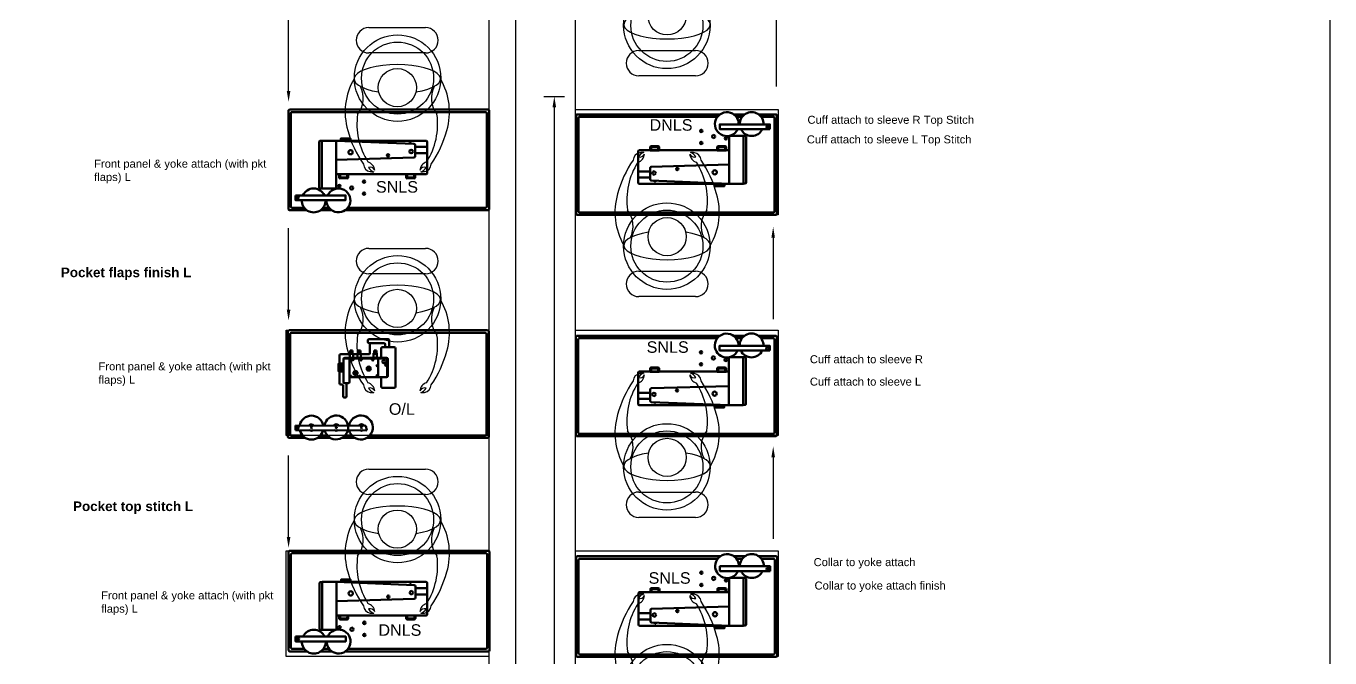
# Model space of a CAD drawing. Header units: feet. Extents: x 1 to 985, y 9 to 848.
# Drawn here: x 21.76 to 44.39, y 45.32 to 56.28 of the extents above; entities that cross this region are included whole.
import ezdxf

# ---------------------------------------------------------------- set-up
doc = ezdxf.new("R2010")
doc.units = ezdxf.units.FT
doc.header["$MEASUREMENT"] = 0
for name, color, linetype in [('assembly operations', 80, 'Continuous'), ('dimension', 100, 'Continuous'), ('machines', 21, 'Continuous'), ('ol mc', 190, 'Continuous'), ('prep side', 220, 'Continuous')]:
    doc.layers.add(name, color=color, linetype=linetype)
doc.styles.get("Standard").update_dxf_attribs({"font": 'arial.ttf'})

# ---------------------------------------------------------------- blocks, each defined once
blk = doc.blocks.new('snls block')
at = {"layer": 'machines', "linetype": 'ByBlock', "lineweight": 100}
for p, q in [((54.586, 84.152), (54.586, 84.133)), ((54.586, 84.152), (54.605, 84.152)), ((54.607, 84.133), (54.605, 84.152)), ((54.888, 84.077), (54.681, 84.077)), ((54.889, 83.97), (54.681, 83.97)), ((53.361, 83.553), (53.361, 83.605)), ((53.361, 83.605), (53.517, 83.605)), ((53.378, 83.57), (53.378, 83.605)), ((53.497, 83.533), (53.382, 83.533)), ((53.48, 83.549), (53.398, 83.549)), ((53.501, 83.605), (53.501, 83.57)), ((53.517, 83.605), (53.517, 83.553)), ((54.524, 83.553), (54.524, 83.605)), ((54.524, 83.605), (54.681, 83.605)), ((54.541, 83.57), (54.541, 83.605)), ((54.66, 83.533), (54.545, 83.533)), ((54.643, 83.549), (54.562, 83.549)), ((54.664, 83.605), (54.664, 83.57)), ((54.681, 83.605), (54.681, 83.553))]:
    blk.add_line(p, q, dxfattribs=at)
for points in [[(53.469, 82.981), (55.947, 82.981, 0.414214), (55.968, 83.002), (55.968, 84.703, 0.414214), (55.947, 84.724), (52.502, 84.724, 0.414214), (52.482, 84.703), (52.482, 83.002, 0.414214), (52.502, 82.981), (52.798, 82.981)], [(53.513, 83.023), (55.905, 83.023, 0.414214), (55.926, 83.043), (55.926, 84.662, 0.414214), (55.905, 84.683), (52.544, 84.683, 0.414214), (52.523, 84.662), (52.523, 83.043, 0.414214), (52.544, 83.023), (52.755, 83.023)]]:
    blk.add_lwpolyline(points, format="xyb", dxfattribs=at)
for points in [[(53.063, 83.355), (53.037, 83.355, -0.414214), (53.016, 83.375), (53.016, 84.161, -0.414214), (53.037, 84.182), (53.063, 84.182)], [(53.312, 84.185), (53.063, 84.185), (53.063, 83.355), (53.291, 83.355, 0.414214), (53.312, 83.375)], [(53.312, 84.185), (54.661, 84.131, -0.402601), (54.681, 84.11), (54.681, 83.914, -0.405445), (54.661, 83.893), (53.312, 83.853)], [(53.312, 84.185), (54.868, 84.185, -0.414214), (54.889, 84.164), (54.889, 83.624, -0.414214), (54.868, 83.604), (53.312, 83.604)]]:
    blk.add_lwpolyline(points, format="xyb", close=True, dxfattribs=at)
for points in [[(53.557, 84.185), (53.392, 84.185), (53.392, 84.225), (53.557, 84.225)], [(53.505, 84.185), (53.404, 84.185), (53.404, 84.222), (53.505, 84.222)], [(52.603, 83.237), (53.474, 83.237), (53.474, 83.154), (52.603, 83.154)], [(52.603, 83.237), (53.474, 83.237), (53.474, 83.154), (52.603, 83.154)]]:
    blk.add_lwpolyline(points, close=True, dxfattribs=at)
for points in [[(53.042, 82.981), (53.23, 82.981)], [(53.085, 83.023), (53.186, 83.023)]]:
    blk.add_lwpolyline(points, dxfattribs=at)
for centre, radius in [((53.56, 83.986), 0.0369), ((54.212, 83.931), 0.0196), ((54.613, 83.999), 0.0303), ((53.796, 83.476), 0.0206), ((53.366, 83.399), 0.0206), ((53.58, 83.365), 0.0285), ((53.796, 83.267), 0.0206), ((52.644, 83.202), 0.0219), ((52.644, 83.202), 0.0219)]:
    blk.add_circle(centre, radius, dxfattribs=at)
for centre, radius, start, end in [((53.382, 83.553), 0.0208, 180, 270), ((53.398, 83.57), 0.0208, 180, 270), ((53.48, 83.57), 0.0208, 270, 0), ((53.497, 83.553), 0.0208, 270, 0), ((54.545, 83.553), 0.0208, 180, 270), ((54.562, 83.57), 0.0208, 180, 270), ((54.643, 83.57), 0.0208, 270, 0), ((54.66, 83.553), 0.0208, 270, 0), ((52.92, 83.149), 0.207, 25.1747, 154.8253), ((53.35, 83.151), 0.207, 179.1324, 155.4718), ((52.92, 83.149), 0.207, 178.5457, 1.4543)]:
    blk.add_arc(centre, radius, start, end, dxfattribs=at)

msp = doc.modelspace()

# ---------------------------------------------------------------- linework, layer by layer
at = {"linetype": 'ByBlock'}
msp.add_lwpolyline([(0.78036, 93.17614), (44.38759, 93.17614), (44.38759, 9.16473), (0.78036, 9.16473)], close=True, dxfattribs=at)
for points in [[(31.29588, 14.70993), (31.29588, 77.8193), (29.79588, 77.8193), (29.79588, 14.70993)], [(27.71142, 56.25791), (28.69572, 56.25791)], [(28.69572, 55.81859), (27.71142, 55.81859)], [(32.39603, 55.86062), (33.38033, 55.86062)], [(33.38033, 55.42129), (32.39603, 55.42129)], [(27.71142, 52.42791), (28.69572, 52.42791)], [(28.69572, 51.98859), (27.71142, 51.98859)], [(32.39603, 52.03062), (33.38033, 52.03062)], [(33.38033, 51.59129), (32.39603, 51.59129)], [(27.71142, 48.59791), (28.69572, 48.59791)], [(27.71142, 48.59791), (28.69572, 48.59791)], [(32.39603, 48.20062), (33.38033, 48.20062)], [(28.69572, 48.15859), (27.71142, 48.15859)], [(28.69572, 48.15859), (27.71142, 48.15859)], [(33.38033, 47.76129), (32.39603, 47.76129)]]:
    msp.add_lwpolyline(points)
at = {"linetype": 'ByBlock', "lineweight": -2}
for points in [[(26.31852, 55.15621), (26.31852, 56.56967)], [(34.77691, 56.64872), (34.77691, 55.23526)], [(26.31852, 51.36422), (26.31852, 52.77768)], [(34.72723, 52.61394), (34.72723, 51.20048)], [(26.31852, 47.41861), (26.31852, 48.83207)], [(34.72723, 48.80462), (34.72723, 47.39116)]]:
    msp.add_lwpolyline(points, dxfattribs=at)
for points in [[(31.29588, 54.8393), (34.81651, 54.8393), (34.81651, 53.00923), (31.29588, 53.00923)], [(29.79588, 49.1799), (26.27524, 49.1799), (26.27524, 51.00998), (29.79588, 51.00998)], [(31.29588, 51.0093), (34.81651, 51.0093), (34.81651, 49.17923), (31.29588, 49.17923)], [(29.79588, 45.3499), (26.27524, 45.3499), (26.27524, 47.17998), (29.79588, 47.17998)], [(31.29588, 47.1793), (34.81651, 47.1793), (34.81651, 45.34923), (31.29588, 45.34923)]]:
    msp.add_lwpolyline(points, close=True)
for centre, radius in [((32.88203, 56.29688), 0.75), ((32.88203, 56.29688), 0.625), ((32.88691, 56.46206), 0.3314), ((28.20972, 55.38233), 0.75), ((28.20972, 55.38233), 0.625), ((28.20484, 55.21715), 0.3314), ((32.88203, 52.46688), 0.75), ((32.88203, 52.46688), 0.625), ((32.88691, 52.63206), 0.3314), ((28.20972, 51.55233), 0.75), ((28.20972, 51.55233), 0.625), ((28.20484, 51.38715), 0.3314), ((32.88203, 48.63688), 0.75), ((32.88203, 48.63688), 0.625), ((32.88691, 48.80206), 0.3314), ((28.20972, 47.72233), 0.75), ((28.20972, 47.72233), 0.75), ((28.20972, 47.72233), 0.625), ((28.20972, 47.72233), 0.625), ((28.20484, 47.55715), 0.3314), ((28.20484, 47.55715), 0.3314), ((32.88203, 44.80688), 0.75), ((32.88203, 44.80688), 0.625)]:
    msp.add_circle(centre, radius)
for centre, radius, start, end in [((27.71142, 56.03825), 0.21966, 90, 270), ((28.69572, 56.03825), 0.21966, 270, 90), ((32.39603, 55.64096), 0.21966, 90, 270), ((33.38033, 55.64096), 0.21966, 270, 90), ((28.42835, 54.79534), 1.12909, 149.566063, 196.497517), ((27.17351, 55.03276), 0.44097, 321.008421, 27.632528), ((29.23617, 55.03276), 0.44097, 152.367472, 218.991579), ((27.98133, 54.79534), 1.12909, 343.502483, 30.433937), ((28.73591, 54.58679), 1.23125, 172.133942, 212.405248), ((27.67377, 54.58679), 1.23125, 327.594752, 7.866058), ((29.20645, 54.97854), 1.92771, 195.151137, 214.435473), ((27.20323, 54.97854), 1.92771, 325.564527, 344.848863), ((32.43901, 53.94996), 0.14081, 100.122504, 175.609876), ((32.51808, 53.94892), 0.1464, 104.680297, 152.481191), ((32.46871, 53.37181), 0.71883, 89.022524, 94.34402), ((33.30511, 53.37181), 0.71883, 85.65598, 90.977476), ((33.25574, 53.94892), 0.1464, 27.518809, 75.319703), ((33.33481, 53.94996), 0.14081, 4.390124, 79.877496), ((27.75694, 53.89925), 0.14081, 184.390124, 259.877496), ((27.65259, 53.77244), 0.16061, 4.787406, 74.171118), ((28.75709, 53.77244), 0.16061, 105.828882, 175.212594), ((28.65274, 53.89925), 0.14081, 280.122504, 355.609876), ((33.88852, 52.87066), 1.92771, 145.564527, 164.848863), ((33.41798, 53.26241), 1.23125, 147.594752, 187.866058), ((32.33466, 54.07677), 0.16061, 285.828882, 355.212594), ((32.41428, 54.10183), 0.08916, 253.018909, 334.439991), ((33.35954, 54.10183), 0.08916, 205.560009, 286.981091), ((33.43916, 54.07677), 0.16061, 184.787406, 254.171118), ((32.35584, 53.26241), 1.23125, 352.133942, 32.405248), ((31.8853, 52.87066), 1.92771, 15.151137, 34.435473), ((27.73221, 53.74738), 0.08916, 25.560009, 106.981091), ((27.83601, 53.90029), 0.1464, 207.518809, 255.319703), ((27.78664, 54.4774), 0.71883, 265.65598, 270.977476), ((28.67747, 53.74738), 0.08916, 73.018909, 154.439991), ((28.57367, 53.90029), 0.1464, 284.680297, 332.481191), ((28.62304, 54.4774), 0.71883, 269.022524, 274.34402), ((33.11043, 53.05387), 1.12909, 163.502483, 210.433937), ((32.6634, 53.05387), 1.12909, 329.566063, 16.497517), ((31.85558, 52.81644), 0.44097, 332.367472, 38.991579), ((33.91824, 52.81644), 0.44097, 141.008421, 207.632528), ((27.71142, 52.20825), 0.21966, 90, 270), ((28.69572, 52.20825), 0.21966, 270, 90), ((32.39603, 51.81096), 0.21966, 90, 270), ((33.38033, 51.81096), 0.21966, 270, 90), ((28.42835, 50.96534), 1.12909, 149.566063, 196.497517), ((27.17351, 51.20276), 0.44097, 321.008421, 27.632528), ((29.23617, 51.20276), 0.44097, 152.367472, 218.991579), ((27.98133, 50.96534), 1.12909, 343.502483, 30.433937), ((28.73591, 50.75679), 1.23125, 172.133942, 212.405248), ((27.67377, 50.75679), 1.23125, 327.594752, 7.866058), ((29.20645, 51.14854), 1.92771, 195.151137, 214.435473), ((27.20323, 51.14854), 1.92771, 325.564527, 344.848863), ((32.43901, 50.11996), 0.14081, 100.122504, 175.609876), ((32.33466, 50.24677), 0.16061, 285.828882, 355.212594), ((32.51808, 50.11892), 0.1464, 104.680297, 152.481191), ((32.41428, 50.27183), 0.08916, 253.018909, 334.439991), ((32.46871, 49.54181), 0.71883, 89.022524, 94.34402), ((33.35954, 50.27183), 0.08916, 205.560009, 286.981091), ((33.43916, 50.24677), 0.16061, 184.787406, 254.171118), ((33.30511, 49.54181), 0.71883, 85.65598, 90.977476), ((33.25574, 50.11892), 0.1464, 27.518809, 75.319703), ((33.33481, 50.11996), 0.14081, 4.390124, 79.877496), ((27.75694, 50.06925), 0.14081, 184.390124, 259.877496), ((27.65259, 49.94244), 0.16061, 4.787406, 74.171118), ((27.73221, 49.91738), 0.08916, 25.560009, 106.981091), ((27.83601, 50.07029), 0.1464, 207.518809, 255.319703), ((28.75709, 49.94244), 0.16061, 105.828882, 175.212594), ((28.67747, 49.91738), 0.08916, 73.018909, 154.439991), ((28.57367, 50.07029), 0.1464, 284.680297, 332.481191), ((28.65274, 50.06925), 0.14081, 280.122504, 355.609876), ((33.88852, 49.04066), 1.92771, 145.564527, 164.848863), ((33.41798, 49.43241), 1.23125, 147.594752, 187.866058), ((32.35584, 49.43241), 1.23125, 352.133942, 32.405248), ((31.8853, 49.04066), 1.92771, 15.151137, 34.435473), ((27.78664, 50.6474), 0.71883, 265.65598, 270.977476), ((28.62304, 50.6474), 0.71883, 269.022524, 274.34402), ((33.11043, 49.22387), 1.12909, 163.502483, 210.433937), ((32.6634, 49.22387), 1.12909, 329.566063, 16.497517), ((31.85558, 48.98644), 0.44097, 332.367472, 38.991579), ((33.91824, 48.98644), 0.44097, 141.008421, 207.632528), ((27.71142, 48.37825), 0.21966, 90, 270), ((27.71142, 48.37825), 0.21966, 90, 270), ((28.69572, 48.37825), 0.21966, 270, 90), ((28.69572, 48.37825), 0.21966, 270, 90), ((32.39603, 47.98096), 0.21966, 90, 270), ((33.38033, 47.98096), 0.21966, 270, 90), ((28.42835, 47.13534), 1.12909, 149.566063, 196.497517), ((28.42835, 47.13534), 1.12909, 149.566063, 196.497517), ((27.17351, 47.37276), 0.44097, 321.008421, 27.632528), ((27.17351, 47.37276), 0.44097, 321.008421, 27.632528), ((29.23617, 47.37276), 0.44097, 152.367472, 218.991579), ((29.23617, 47.37276), 0.44097, 152.367472, 218.991579), ((27.98133, 47.13534), 1.12909, 343.502483, 30.433937), ((27.98133, 47.13534), 1.12909, 343.502483, 30.433937), ((28.73591, 46.92679), 1.23125, 172.133942, 212.405248), ((28.73591, 46.92679), 1.23125, 172.133942, 212.405248), ((27.67377, 46.92679), 1.23125, 327.594752, 7.866058), ((27.67377, 46.92679), 1.23125, 327.594752, 7.866058), ((29.20645, 47.31854), 1.92771, 195.151137, 214.435473), ((29.20645, 47.31854), 1.92771, 195.151137, 214.435473), ((27.20323, 47.31854), 1.92771, 325.564527, 344.848863), ((27.20323, 47.31854), 1.92771, 325.564527, 344.848863), ((32.43901, 46.28996), 0.14081, 100.122504, 175.609876), ((32.33466, 46.41677), 0.16061, 285.828882, 355.212594), ((32.51808, 46.28892), 0.1464, 104.680297, 152.481191), ((32.41428, 46.44183), 0.08916, 253.018909, 334.439991), ((32.46871, 45.71181), 0.71883, 89.022524, 94.34402), ((33.35954, 46.44183), 0.08916, 205.560009, 286.981091), ((33.43916, 46.41677), 0.16061, 184.787406, 254.171118), ((33.30511, 45.71181), 0.71883, 85.65598, 90.977476), ((33.25574, 46.28892), 0.1464, 27.518809, 75.319703), ((33.33481, 46.28996), 0.14081, 4.390124, 79.877496), ((27.75694, 46.23925), 0.14081, 184.390124, 259.877496), ((27.75694, 46.23925), 0.14081, 184.390124, 259.877496), ((27.65259, 46.11244), 0.16061, 4.787406, 74.171118), ((27.65259, 46.11244), 0.16061, 4.787406, 74.171118), ((27.73221, 46.08738), 0.08916, 25.560009, 106.981091), ((27.73221, 46.08738), 0.08916, 25.560009, 106.981091), ((27.83601, 46.24029), 0.1464, 207.518809, 255.319703), ((27.83601, 46.24029), 0.1464, 207.518809, 255.319703), ((28.75709, 46.11244), 0.16061, 105.828882, 175.212594), ((28.75709, 46.11244), 0.16061, 105.828882, 175.212594), ((28.67747, 46.08738), 0.08916, 73.018909, 154.439991), ((28.67747, 46.08738), 0.08916, 73.018909, 154.439991), ((28.57367, 46.24029), 0.1464, 284.680297, 332.481191), ((28.57367, 46.24029), 0.1464, 284.680297, 332.481191), ((28.65274, 46.23925), 0.14081, 280.122504, 355.609876), ((28.65274, 46.23925), 0.14081, 280.122504, 355.609876), ((33.88852, 45.21066), 1.92771, 145.564527, 164.848863), ((33.41798, 45.60241), 1.23125, 147.594752, 187.866058), ((32.35584, 45.60241), 1.23125, 352.133942, 32.405248), ((31.8853, 45.21066), 1.92771, 15.151137, 34.435473), ((27.78664, 46.8174), 0.71883, 265.65598, 270.977476), ((27.78664, 46.8174), 0.71883, 265.65598, 270.977476), ((28.62304, 46.8174), 0.71883, 269.022524, 274.34402), ((28.62304, 46.8174), 0.71883, 269.022524, 274.34402), ((33.11043, 45.39387), 1.12909, 163.502483, 210.433937), ((32.6634, 45.39387), 1.12909, 329.566063, 16.497517), ((31.85558, 45.15644), 0.44097, 332.367472, 38.991579), ((33.91824, 45.15644), 0.44097, 141.008421, 207.632528)]:
    msp.add_arc(centre, radius, start, end)
for centre, major_axis in [((32.88691, 56.31194), (0.75, 0)), ((28.20484, 55.36727), (-0.75, 0)), ((32.88691, 52.48194), (0.75, 0)), ((28.20484, 51.53727), (-0.75, 0)), ((32.88691, 48.65194), (0.75, 0)), ((28.20484, 47.70727), (-0.75, 0)), ((28.20484, 47.70727), (-0.75, 0))]:
    msp.add_ellipse(centre, major_axis=major_axis, ratio=0.33333333, start_param=2.01554376, end_param=7.4092342)
at = {"linetype": 'ByBlock'}
for points in [[(26.34935, 55.15621), (26.31852, 54.97121), (26.28769, 55.15621)], [(34.75807, 52.61394), (34.72723, 52.79894), (34.6964, 52.61394)], [(26.34935, 51.36422), (26.31852, 51.17922), (26.28769, 51.36422)], [(34.75807, 48.80462), (34.72723, 48.98962), (34.6964, 48.80462)], [(26.34935, 47.41861), (26.31852, 47.23361), (26.28769, 47.41861)]]:
    msp.add_solid(points, dxfattribs=at)
at = {"layer": 'dimension', "linetype": 'ByBlock', "lineweight": -2}
msp.add_line((30.74893, 55.06275), (31.10893, 55.06275), dxfattribs=at)
for points in [[(30.26436, 15.79973), (30.26436, 64.70962)], [(30.92893, 54.87775), (30.92893, 15.61473)]]:
    msp.add_lwpolyline(points, dxfattribs=at)
at = {"layer": 'dimension', "linetype": 'ByBlock'}
msp.add_solid([(30.89809, 54.87775), (30.92893, 55.06275), (30.95976, 54.87775)], dxfattribs=at)
at = {"layer": 'ol mc', "linetype": 'ByBlock', "lineweight": 100}
for p, q in [((26.30599, 50.98575), (26.30599, 50.22315)), ((29.77124, 51.0065), (26.32674, 51.0065)), ((26.34749, 50.94425), (26.34749, 50.26569)), ((29.72974, 50.965), (26.36824, 50.965)), ((29.75049, 49.20125), (29.75049, 50.94425)), ((29.79199, 49.15975), (29.79199, 50.98575)), ((27.69546, 50.80315), (27.69546, 50.83388)), ((27.71621, 50.85463), (27.78035, 50.85463)), ((27.97406, 50.7824), (27.71621, 50.7824)), ((27.72893, 50.61534), (27.72893, 50.7824)), ((27.78035, 50.85463), (28.04531, 50.85463)), ((27.92482, 50.69423), (27.92482, 50.52823)), ((28.15307, 50.71498), (27.94557, 50.71498)), ((27.98585, 50.71498), (27.94557, 50.71498)), ((27.99481, 50.71498), (27.99481, 50.76165)), ((28.06606, 50.83388), (28.06606, 50.71498)), ((28.17382, 50.03023), (28.17382, 50.69423)), ((27.20346, 50.43205), (27.20346, 50.57384)), ((27.22421, 50.59459), (27.30993, 50.59459)), ((27.27106, 50.11169), (27.27106, 50.50748)), ((27.29181, 50.52823), (27.37501, 50.52823)), ((27.29181, 50.51993), (27.37501, 50.51993)), ((27.30993, 50.59459), (27.33933, 50.59459)), ((27.33933, 50.59459), (27.38026, 50.59459)), ((28.01826, 50.52823), (27.37501, 50.52823)), ((27.37501, 50.52823), (27.37501, 50.19623)), ((27.37501, 50.52823), (27.37501, 50.11169)), ((28.03071, 50.51993), (27.37501, 50.51993)), ((27.38026, 50.52823), (27.38026, 50.6081)), ((27.4381, 50.6081), (27.38026, 50.6081)), ((27.4381, 50.5998), (27.38026, 50.5998)), ((27.4381, 50.52823), (27.38026, 50.52823)), ((27.38663, 50.6081), (27.38663, 50.65824)), ((27.38663, 50.65824), (27.43053, 50.65824)), ((27.43053, 50.6081), (27.38663, 50.6081)), ((27.39566, 50.6081), (27.39566, 50.65824)), ((27.40438, 50.6081), (27.40438, 50.65824)), ((27.41309, 50.6081), (27.41309, 50.65824)), ((27.42229, 50.6081), (27.42229, 50.65824)), ((27.43053, 50.65824), (27.43053, 50.6081)), ((27.4381, 50.6081), (27.4381, 50.52823)), ((27.4381, 50.59459), (27.4908, 50.59459)), ((27.4381, 50.59459), (27.51521, 50.59459)), ((27.51521, 50.59459), (27.4381, 50.59459)), ((27.51521, 50.52823), (27.51521, 50.6081)), ((27.57305, 50.6081), (27.51521, 50.6081)), ((27.57305, 50.5998), (27.51521, 50.5998)), ((27.57305, 50.52823), (27.51521, 50.52823)), ((27.52218, 50.6081), (27.52218, 50.65824)), ((27.52218, 50.65824), (27.56607, 50.65824)), ((27.56607, 50.6081), (27.52218, 50.6081)), ((27.5305, 50.6081), (27.5305, 50.65824)), ((27.53827, 50.6081), (27.53827, 50.65824)), ((27.54485, 50.6081), (27.54485, 50.65824)), ((27.55173, 50.6081), (27.55173, 50.65824)), ((27.5589, 50.6081), (27.5589, 50.65824)), ((27.56607, 50.65824), (27.56607, 50.6081)), ((27.57305, 50.6081), (27.57305, 50.52823)), ((27.57305, 50.59459), (27.6598, 50.59459)), ((27.92482, 50.52823), (27.60509, 50.52823)), ((27.6598, 50.59459), (27.71764, 50.59459)), ((27.71764, 50.59459), (27.72063, 50.59459)), ((27.72893, 50.61534), (27.72893, 50.60289)), ((27.79475, 50.52823), (27.79475, 50.6081)), ((27.85259, 50.6081), (27.79475, 50.6081)), ((27.85259, 50.5998), (27.79475, 50.5998)), ((27.85259, 50.52823), (27.79475, 50.52823)), ((27.80088, 50.6081), (27.80088, 50.65824)), ((27.80088, 50.65824), (27.84477, 50.65824)), ((27.84477, 50.6081), (27.80088, 50.6081)), ((27.80644, 50.6081), (27.80644, 50.65824)), ((27.81361, 50.6081), (27.81361, 50.65824)), ((27.82169, 50.6081), (27.82169, 50.65824)), ((27.82976, 50.6081), (27.82976, 50.65824)), ((27.83753, 50.6081), (27.83753, 50.65824)), ((27.84477, 50.65824), (27.84477, 50.6081)), ((27.85259, 50.6081), (27.85259, 50.52823)), ((27.85259, 50.52823), (27.85259, 50.52929)), ((27.85259, 50.52929), (27.85259, 50.52929)), ((27.85259, 50.52929), (27.85259, 50.52823)), ((27.85259, 50.52823), (27.85259, 50.52823)), ((27.87301, 50.19623), (27.87301, 50.52823)), ((28.03071, 50.20038), (28.03071, 50.52408)), ((28.03901, 50.21698), (28.03901, 50.50748)), ((26.34749, 50.26569), (26.34749, 49.50845)), ((27.1843, 50.3007), (27.1843, 50.42375)), ((27.1926, 50.43205), (27.27106, 50.43205)), ((27.27106, 50.2924), (27.1926, 50.2924)), ((27.20346, 50.0879), (27.20346, 50.2924)), ((27.23643, 50.42631), (27.21983, 50.42631)), ((27.23643, 50.41744), (27.21983, 50.41744)), ((27.23643, 50.40625), (27.21983, 50.40625)), ((27.2369, 50.39505), (27.2203, 50.39505)), ((27.2369, 50.38432), (27.2203, 50.38432)), ((27.2369, 50.37405), (27.2203, 50.37405)), ((27.2369, 50.36239), (27.2203, 50.36239)), ((27.2369, 50.30173), (27.2203, 50.30173)), ((27.22066, 50.2924), (27.22066, 50.43205)), ((27.23726, 50.2924), (27.22066, 50.2924)), ((27.2373, 50.35026), (27.2207, 50.35026)), ((27.2373, 50.33906), (27.2207, 50.33906)), ((27.2373, 50.326), (27.2207, 50.326)), ((27.23736, 50.31387), (27.22076, 50.31387)), ((27.23726, 50.2924), (27.23726, 50.43205)), ((27.27106, 50.43205), (27.27106, 50.2924)), ((27.84587, 50.38784), (27.84587, 50.39408)), ((27.85417, 50.40238), (27.87301, 50.40238)), ((27.87301, 50.37954), (27.85417, 50.37954)), ((27.85417, 50.2325), (27.87301, 50.2325)), ((27.87301, 50.40238), (27.87301, 50.37954)), ((27.87301, 50.2325), (27.87301, 50.20966)), ((26.30599, 49.5523), (26.30599, 50.22315)), ((27.2437, 50.06715), (27.22421, 50.06715)), ((27.26445, 49.86265), (27.26445, 50.0464)), ((27.35426, 50.09094), (27.29181, 50.09094)), ((27.32543, 50.09094), (27.32543, 49.86265)), ((27.37501, 50.19623), (28.01826, 50.19623)), ((27.38481, 50.19623), (27.38481, 50.21077)), ((27.41195, 50.19623), (27.38481, 50.19623)), ((27.39311, 50.21907), (27.40365, 50.21907)), ((27.41195, 50.21077), (27.41195, 50.19623)), ((27.53859, 50.19623), (27.53859, 50.21077)), ((27.56573, 50.19623), (27.53859, 50.19623)), ((27.54689, 50.21907), (27.55743, 50.21907)), ((27.56573, 50.21077), (27.56573, 50.19623)), ((27.84587, 50.21796), (27.84587, 50.2242)), ((27.87301, 50.20966), (27.85417, 50.20966)), ((27.92482, 50.19623), (27.92482, 50.03023)), ((27.94557, 50.00948), (28.15307, 50.00948)), ((27.30468, 49.8419), (27.2852, 49.8419)), ((26.30599, 49.5523), (26.30599, 49.15975)), ((26.34749, 49.50845), (26.34749, 49.20125)), ((26.43597, 49.35754), (27.65769, 49.34722)), ((26.43597, 49.27454), (26.43597, 49.35754)), ((27.65769, 49.34722), (27.67626, 49.2713)), ((26.32674, 49.139), (26.61278, 49.139)), ((26.36824, 49.1805), (26.56132, 49.1805)), ((27.67626, 49.2713), (26.43597, 49.27454)), ((26.8185, 49.139), (27.04612, 49.139)), ((26.86996, 49.1805), (26.99278, 49.1805)), ((27.24421, 49.139), (27.47239, 49.139)), ((27.29755, 49.1805), (27.41973, 49.1805)), ((27.67323, 49.139), (29.77124, 49.139)), ((27.72589, 49.1805), (29.72974, 49.1805))]:
    msp.add_line(p, q, dxfattribs=at)
for centre, radius in [((27.43112, 50.49945), 0.01428), ((27.57256, 50.49945), 0.01428), ((27.77973, 50.49945), 0.01428), ((27.9726, 50.46376), 0.02712), ((27.47969, 50.26533), 0.03569), ((27.47969, 50.26533), 0.01428), ((27.70972, 50.34242), 0.03569), ((27.70972, 50.34242), 0.01428), ((28.00975, 50.4038), 0.01572), ((26.47709, 49.32249), 0.02189), ((26.71564, 49.32058), 0.01059), ((27.14609, 49.32058), 0.01059), ((27.5834, 49.32058), 0.01059)]:
    msp.add_circle(centre, radius, dxfattribs=at)
for centre, radius, start, end in [((26.32674, 50.98575), 0.02075, 90, 180), ((26.36824, 50.94425), 0.02075, 90, 180), ((29.72974, 50.94425), 0.02075, 0, 90), ((29.77124, 50.98575), 0.02075, 0, 90), ((27.71621, 50.83388), 0.02075, 90, 180), ((27.71621, 50.80315), 0.02075, 180, 270), ((27.94557, 50.69423), 0.02075, 90, 180), ((27.97406, 50.76165), 0.02075, 0, 90), ((28.04531, 50.83388), 0.02075, 0, 90), ((28.15307, 50.69423), 0.02075, 0, 90), ((27.22421, 50.57384), 0.02075, 90, 180), ((27.29181, 50.50748), 0.02075, 90, 180), ((27.29181, 50.52408), 0.00415, 90, 270), ((27.72063, 50.60289), 0.0083, 270, 0), ((28.01826, 50.50748), 0.02075, 0, 90), ((27.1926, 50.42375), 0.0083, 90, 180), ((27.1926, 50.3007), 0.0083, 180, 270), ((27.85417, 50.39408), 0.0083, 90, 180), ((27.85417, 50.38784), 0.0083, 180, 270), ((27.85417, 50.2242), 0.0083, 90, 180), ((27.22421, 50.0879), 0.02075, 180, 270), ((27.2437, 50.0464), 0.02075, 0, 90), ((27.29181, 50.11169), 0.02075, 180, 270), ((27.35426, 50.11169), 0.02075, 270, 0), ((27.39311, 50.21077), 0.0083, 90, 180), ((27.40365, 50.21077), 0.0083, 360, 90), ((27.54689, 50.21077), 0.0083, 90, 180), ((27.55743, 50.21077), 0.0083, 360, 90), ((27.85417, 50.21796), 0.0083, 180, 270), ((27.94557, 50.03023), 0.02075, 180, 270), ((28.01826, 50.21698), 0.02075, 270, 0), ((28.15307, 50.03023), 0.02075, 270, 0), ((27.2852, 49.86265), 0.02075, 180, 270), ((27.30468, 49.86265), 0.02075, 270, 0), ((26.71564, 49.31921), 0.2075, 10.644339, 169.355661), ((26.71564, 49.31921), 0.05577, 39.673494, 139.358275), ((27.14517, 49.32134), 0.2075, 193.033836, 169.951975), ((27.14609, 49.32058), 0.05577, 33.232928, 145.798841), ((27.57281, 49.32058), 0.2075, 193.512598, 171.941839), ((27.5834, 49.32058), 0.05577, 28.779902, 150.251867), ((26.32674, 49.15975), 0.02075, 180, 270), ((26.36824, 49.20125), 0.02075, 180, 270), ((26.71564, 49.31921), 0.2075, 192.432427, 347.567573), ((26.71564, 49.31921), 0.05577, 234.353893, 305.346954), ((27.14609, 49.32058), 0.05577, 239.041902, 300.658945), ((27.5834, 49.32058), 0.05577, 241.415125, 298.285722), ((29.72974, 49.20125), 0.02075, 270, 0), ((29.77124, 49.15975), 0.02075, 270, 0)]:
    msp.add_arc(centre, radius, start, end, dxfattribs=at)

# ---------------------------------------------------------------- block references
for p in [(-26.16678, -29.88917), (-26.16292, -37.54424)]:
    msp.add_blockref('snls block', p)
at = {"rotation": 180}
for p in [(87.27384, 137.73421), (87.27141, 133.89353), (87.27705, 130.0667)]:
    msp.add_blockref('snls block', p, dxfattribs=at)

# ---------------------------------------------------------------- texts
at = {"char_height": 0.2, "attachment_point": 1}
for s, width, insert in [('DNLS', 0.6548569, (32.58205, 54.66983)), ('SNLS', 0.9053555, (27.83482, 53.59509)), ('SNLS', 0.9053555, (32.53221, 50.81618)), ('O/L', 0.6997084, (28.0586, 49.74095)), ('SNLS', 0.9053555, (32.56517, 46.80987)), ('DNLS', 0.6548569, (27.87762, 45.90679))]:
    msp.add_mtext_dynamic_manual_height_columns(s, width=width, gutter_width=1, heights=[0], dxfattribs=dict(at, insert=insert))
at = {"layer": 'assembly operations', "linetype": 'ByBlock', "char_height": 0.1388878, "attachment_point": 1}
for s, insert, width in [('Cuff attach to sleeve R Top Stitch', (35.32209, 54.72874), 3.0107479), ('Cuff attach to sleeve L Top Stitch', (35.31069, 54.38849), 3.0107479), ('Front panel & yoke attach (with pkt\\Pflaps) L', (22.94491, 53.96748), 3.1184806), ('Front panel & yoke attach (with pkt\\Pflaps) L', (23.02046, 50.45063), 3.1184806), ('Cuff attach to sleeve R', (35.36374, 50.57414), 2.0482158), ('Cuff attach to sleeve L', (35.36374, 50.18607), 2.0482158), ('Collar to yoke attach', (35.42855, 47.0544), 1.8331481), ('Collar to yoke attach finish', (35.44482, 46.64794), 2.365346), ('Front panel & yoke attach (with pkt\\Pflaps) L', (23.06726, 46.47817), 3.1184806)]:
    msp.add_mtext(s, dxfattribs=dict(at, insert=insert, width=width))
at = {"layer": 'prep side', "linetype": 'ByBlock', "char_height": 0.2, "attachment_point": 1}
for s, insert in [('{\\fArial|b1|i0|c0|p34;\\H0.83333x;Pocket flaps finish L}', (22.36756, 52.09512)), ('{\\fArial|b1|i0|c0|p34;\\H0.83333x;Pocket top stitch L}', (22.57858, 48.03742))]:
    msp.add_mtext_dynamic_manual_height_columns(s, width=2.9744346, gutter_width=1, heights=[0], dxfattribs=dict(at, insert=insert))

doc.saveas('drawing.dxf')
